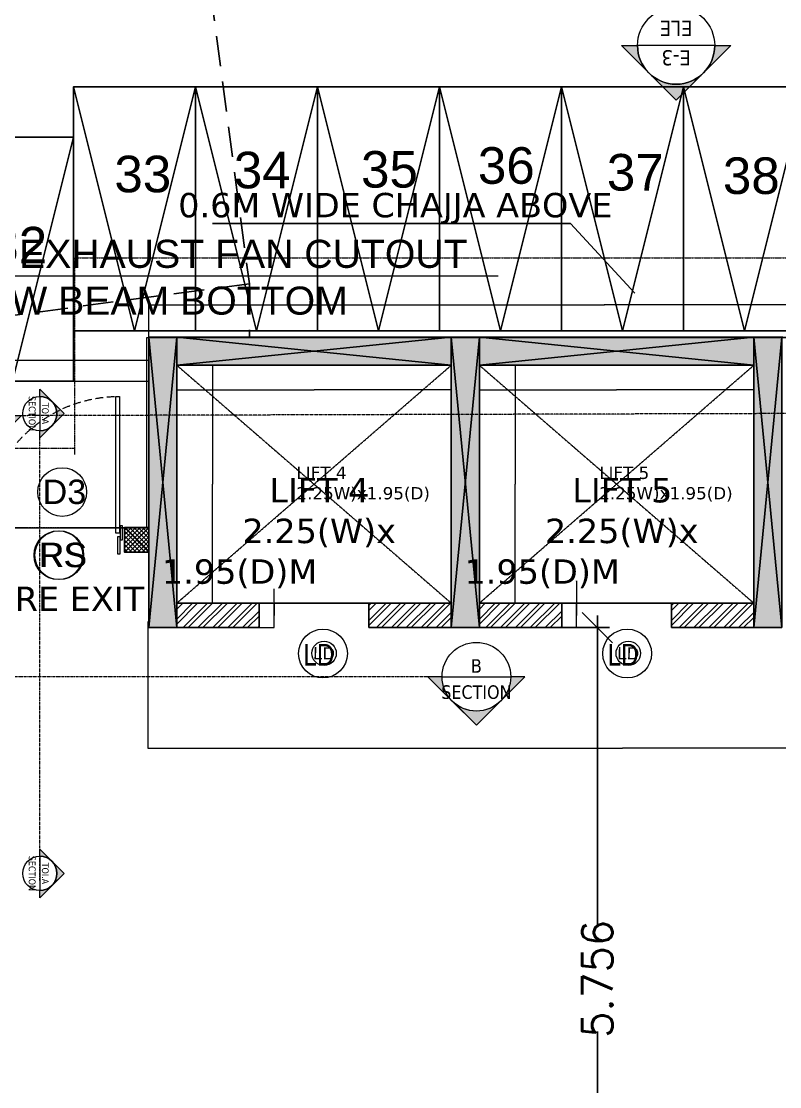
# Model space of a CAD drawing. Header units: inches. Extents: x 6 to 183294, y -48183 to 78918.
# Drawn here: x 131205 to 137422, y 58666 to 67398 of the extents above; entities that cross this region are included whole.
import ezdxf
from ezdxf.enums import TextEntityAlignment as Align

# ---------------------------------------------------------------- set-up
doc = ezdxf.new("R2010")
doc.units = ezdxf.units.IN
doc.header["$MEASUREMENT"] = 0
doc.set_wipeout_variables(frame=1)
doc.header["$PDMODE"] = 35
for name, pattern in [('( Hidden )', [0.375, 0.25, -0.125]), ('DASH', [0.35, 0.25, -0.1]), ('HIDDEN', [0.375, 0.25, -0.125]), ('PHANTOM2', [1.25, 0.625, -0.125, 0.125, -0.125, 0.125, -0.125])]:
    doc.linetypes.add(name, pattern=pattern)
for name, color, linetype, lineweight in [('0 @ 1 (2)', 8, 'Continuous', 0), ('asl comments 12-01-2023', 8, 'Continuous', 0), ('DIM', 8, 'Continuous', 0), ('scooter', 7, 'Continuous', 13), ('SDA_DIM', 8, 'Continuous', 5), ('SDA_DIM DETAILS', 8, 'Continuous', 0), ('SDA_DOOR', 2, 'Continuous', 5), ('SDA_MEP INPUTS', 8, 'Continuous', 0), ('SDA_PLAN', 8, 'Continuous', 0), ('SDA_PROJECTIONS', 8, 'HIDDEN', 0), ('SDA_RCC', 1, 'Continuous', 30), ('SDA_SCHEDULES', 8, 'Continuous', 0), ('SDA_SCHEDULES DETAIL', 8, 'Continuous', 0), ('SDA_SECTION LINE', 8, 'Continuous', 0), ('SDA_SECTION LINE DETAILS', 8, 'Continuous', 0), ('SDA_TEXT_DETAILS', 8, 'Continuous', 0), ('SDA_TEXT_SITE', 8, 'Continuous', 0), ('SDA_WALL', 7, 'Continuous', 30)]:
    doc.layers.add(name, color=color, linetype=linetype, lineweight=lineweight)
doc.layers.add('SDA_TEXT', color=21, linetype='Continuous')
doc.styles.add('AR', font='arial.ttf')
doc.styles.add('arial', font='verdana.ttf')
doc.styles.get("Standard").update_dxf_attribs({"font": 'txt.shx'})
doc.styles.add('Tahoma', font='tahoma.ttf')
doc.styles.add('UNIQUE', font='times.ttf', dxfattribs={"height": 0.16})
doc.dimstyles.new('1-10', dxfattribs={"dimscale": 0.15, "dimtxt": 2.5, "dimasz": 2.5, "dimexe": 1, "dimexo": 0.5, "dimgap": 0.09, "dimtad": 0, "dimdec": 3, "dimzin": 0, "dimdsep": 46, "dimtxsty": 'Standard', "dimblk": 'OBLIQUE', "dimcen": 2.5, "dimdle": 1, "dimadec": 0, "dimazin": 0, "dimtfac": 1, "dimtdec": 3, "dimtofl": 0, "dimtmove": 0, "dimatfit": 3, "dimfxl": 0, "dimtolj": 1, "dimtzin": 0, "dimarcsym": 0})
doc.dimstyles.new('SDA-100', dxfattribs={"dimtxt": 0.2, "dimasz": 0.18, "dimexe": 0.18, "dimexo": 0.0625, "dimgap": 0.015, "dimtad": 0, "dimzin": 0, "dimdsep": 46, "dimtxsty": 'Standard', "dimblk": 'ARCHTICK', "dimcen": 0.09, "dimclrd": 27, "dimclre": 27, "dimclrt": 21, "dimadec": 0, "dimazin": 0, "dimtfac": 1, "dimtofl": 0, "dimtmove": 1, "dimatfit": 3, "dimfxl": 0, "dimtolj": 1, "dimtzin": 0, "dimlwd": -1, "dimlwe": -1, "dimarcsym": 0})
doc.dimstyles.new('SDA-50', dxfattribs={"dimtxt": 0.1, "dimasz": 0.05, "dimexe": 0.09, "dimexo": 0.009, "dimgap": 0, "dimtad": 0, "dimzin": 0, "dimdsep": 46, "dimtxsty": 'Standard', "dimblk": 'ARCHTICK', "dimcen": 0.1, "dimclrd": 27, "dimclre": 27, "dimclrt": 21, "dimadec": 0, "dimazin": 0, "dimtfac": 1, "dimtofl": 0, "dimtmove": 1, "dimatfit": 3, "dimfxl": 0, "dimtolj": 1, "dimtzin": 0, "dimlwd": -1, "dimlwe": -1, "dimarcsym": 0})

# ---------------------------------------------------------------- blocks, each defined once
blk = doc.blocks.new('yryrr')
at = {"lineweight": -3}
blk.add_lwpolyline([(635.3048, -2377.3574), (636.3048, -2377.3574), (636.3048, -2375.3574), (635.3048, -2375.3574)], close=True, dxfattribs=at)
blk = doc.blocks.new('ext basement line')
at = {"layer": 'SDA_RCC', "linetype": '( Hidden )', "lineweight": 25}
for points, elevation in [([(13.6058, -93.054), (13.9734, -95.8297), (5.3982, -96.9653)], -296.328), ([(13.9734, -96.267), (20.5507, -96.2669), (20.5516, -94.8168), (23.1219, -94.8171), (23.1219, -94.1871), (30.0285, -94.1871), (39.0456, -94.1871), (42.7616, -122.7337), (42.7648, -127.7796), (35.8464, -127.7796)], -98.799), ([(13.9734, -95.8297), (13.9734, -96.267)], -296.328)]:
    blk.add_lwpolyline(points, dxfattribs=dict(at, elevation=elevation))
blk = doc.blocks.new('A$C7A2D250A')
at = {"layer": 'SDA_RCC', "extrusion": (0, 0, -1)}
h = blk.add_hatch(color=252, dxfattribs=at)
h.dxf.hatch_style = 1
h.paths.add_polyline_path([(0.5, -0.5), (0.5, 0.5), (-0.5, 0.5), (-0.5, -0.5)])
for p, q in [((-0.5, -0.5), (0.5, 0.5)), ((0.5, -0.5), (-0.5, 0.5)), ((-0.5, -0.5), (-0.5, 0.5)), ((-0.5, 0.5), (0.5, 0.5)), ((0.5, 0.5), (0.5, -0.5)), ((0.5, -0.5), (-0.5, -0.5))]:
    blk.add_line(p, q, dxfattribs=at)
blk = doc.blocks.new('_ArchTick')
at = {"color": 0, "const_width": 0.15}
blk.add_lwpolyline([(-0.5, -0.5), (0.5, 0.5)], dxfattribs=at)
blk = doc.blocks.new('*D818')
at = {"layer": 'Defpoints', "color": 0}
for p in [(133154.8, 62628.4), (133276.8, 62628.4), (133154.8, 62428.4)]:
    blk.add_point(p, dxfattribs=at)
at = {"layer": 'SDA_DIM DETAILS'}
for p, q in [((133275.9, 62747), (133275.9, 62747)), ((133275.9, 62747), (133276.8, 62528.4)), ((133154.8, 62628.4), (133276.9, 62628.4)), ((133276.8, 62428.4), (133276.8, 62628.4)), ((133154.8, 62428.4), (133276.9, 62428.4))]:
    blk.add_line(p, q, dxfattribs=at)
at = {"layer": 'SDA_DIM DETAILS', "xscale": 0.05, "yscale": 0.05, "zscale": 0.05}
for p, rotation in [((133276.8, 62628.4), 90), ((133276.8, 62428.4), 270)]:
    blk.add_blockref('_ArchTick', p, dxfattribs=dict(at, rotation=rotation))
at = {"layer": 'SDA_DIM DETAILS', "insert": (133275.9, 62747.2), "char_height": 0.1, "attachment_point": 5, "rotation": 90}
blk.add_mtext('\\A1;200.00', dxfattribs=at)
blk = doc.blocks.new('*D819')
at = {"layer": 'Defpoints', "color": 0}
for p in [(132479.8, 64578.4), (134729.8, 64578.3), (134729.8, 64377.9)]:
    blk.add_point(p, dxfattribs=at)
at = {"layer": 'SDA_DIM DETAILS'}
for p, q in [((132479.8, 64578.4), (132479.8, 64377.8)), ((134729.8, 64578.3), (134729.8, 64377.8)), ((132479.8, 64377.9), (133604.5, 64377.9)), ((134729.8, 64377.9), (133605.1, 64377.9))]:
    blk.add_line(p, q, dxfattribs=at)
at = {"layer": 'SDA_DIM DETAILS', "xscale": 0.05, "yscale": 0.05, "zscale": 0.05, "rotation": 180}
blk.add_blockref('_ArchTick', (132479.8, 64377.9), dxfattribs=at)
at = {"layer": 'SDA_DIM DETAILS', "xscale": 0.05, "yscale": 0.05, "zscale": 0.05}
blk.add_blockref('_ArchTick', (134729.8, 64377.9), dxfattribs=at)
at = {"layer": 'SDA_DIM DETAILS', "insert": (133604.8, 64377.9), "char_height": 0.1, "attachment_point": 5}
blk.add_mtext('\\A1;2250.00', dxfattribs=at)
blk = doc.blocks.new('*D820')
at = {"layer": 'Defpoints', "color": 0}
for p in [(132479.8, 64578.4), (132773.3, 64578.4), (132479.8, 62628.4)]:
    blk.add_point(p, dxfattribs=at)
at = {"layer": 'SDA_DIM DETAILS'}
for p, q in [((132479.8, 64578.4), (132773.4, 64578.4)), ((132773.3, 64578.4), (132773.3, 63603.6)), ((132773.3, 62628.4), (132773.3, 63603.1)), ((132479.8, 62628.4), (132773.4, 62628.4))]:
    blk.add_line(p, q, dxfattribs=at)
at = {"layer": 'SDA_DIM DETAILS', "xscale": 0.05, "yscale": 0.05, "zscale": 0.05}
for p, rotation in [((132773.3, 64578.4), 90), ((132773.3, 62628.4), 270)]:
    blk.add_blockref('_ArchTick', p, dxfattribs=dict(at, rotation=rotation))
at = {"layer": 'SDA_DIM DETAILS', "insert": (132773.3, 63603.4), "char_height": 0.1, "attachment_point": 5, "rotation": 90}
blk.add_mtext('\\A1;1950.00', dxfattribs=at)
blk = doc.blocks.new('*D821')
at = {"layer": 'Defpoints', "color": 0}
for p in [(135634.8, 62628.4), (135756.8, 62628.4), (135634.8, 62428.4)]:
    blk.add_point(p, dxfattribs=at)
at = {"layer": 'SDA_DIM DETAILS'}
for p, q in [((135755.9, 62810.5), (135755.9, 62810.5)), ((135755.9, 62810.5), (135756.8, 62528.4)), ((135634.8, 62628.4), (135756.9, 62628.4)), ((135756.8, 62428.4), (135756.8, 62628.4)), ((135634.8, 62428.4), (135756.9, 62428.4))]:
    blk.add_line(p, q, dxfattribs=at)
at = {"layer": 'SDA_DIM DETAILS', "xscale": 0.05, "yscale": 0.05, "zscale": 0.05}
for p, rotation in [((135756.8, 62628.4), 90), ((135756.8, 62428.4), 270)]:
    blk.add_blockref('_ArchTick', p, dxfattribs=dict(at, rotation=rotation))
at = {"layer": 'SDA_DIM DETAILS', "insert": (135755.9, 62810.7), "char_height": 0.1, "attachment_point": 5, "rotation": 90}
blk.add_mtext('\\A1;200.00', dxfattribs=at)
blk = doc.blocks.new('*D822')
at = {"layer": 'Defpoints', "color": 0}
for p in [(134959.8, 64578.4), (137209.8, 64578.3), (137209.8, 64377.9)]:
    blk.add_point(p, dxfattribs=at)
at = {"layer": 'SDA_DIM', "color": 27}
for p, q in [((134959.8, 64578.3), (134959.8, 64377.7)), ((137209.8, 64578.2), (137209.8, 64377.7)), ((134959.8, 64377.9), (136084.3, 64377.9)), ((137209.8, 64377.9), (136085.4, 64377.9))]:
    blk.add_line(p, q, dxfattribs=at)
at = {"layer": 'SDA_DIM', "color": 27, "xscale": 0.18, "yscale": 0.18, "zscale": 0.18, "rotation": 180}
blk.add_blockref('_ArchTick', (134959.8, 64377.9), dxfattribs=at)
at = {"layer": 'SDA_DIM', "color": 27, "xscale": 0.18, "yscale": 0.18, "zscale": 0.18}
blk.add_blockref('_ArchTick', (137209.8, 64377.9), dxfattribs=at)
at = {"layer": 'SDA_DIM', "color": 21, "insert": (136084.8, 64377.9), "char_height": 0.2, "attachment_point": 5}
blk.add_mtext('\\A1;2250.00', dxfattribs=at)
blk = doc.blocks.new('*D823')
at = {"layer": 'Defpoints', "color": 0}
for p in [(134959.8, 64578.4), (135253.3, 64578.4), (134959.8, 62628.4)]:
    blk.add_point(p, dxfattribs=at)
at = {"layer": 'SDA_DIM', "color": 27}
for p, q in [((134959.9, 64578.4), (135253.5, 64578.4)), ((135253.3, 64578.4), (135253.3, 63603.9)), ((135253.3, 62628.4), (135253.3, 63602.8)), ((134959.9, 62628.4), (135253.5, 62628.4))]:
    blk.add_line(p, q, dxfattribs=at)
at = {"layer": 'SDA_DIM', "color": 27, "xscale": 0.18, "yscale": 0.18, "zscale": 0.18}
for p, rotation in [((135253.3, 64578.4), 90), ((135253.3, 62628.4), 270)]:
    blk.add_blockref('_ArchTick', p, dxfattribs=dict(at, rotation=rotation))
at = {"layer": 'SDA_DIM', "color": 21, "insert": (135253.3, 63603.4), "char_height": 0.2, "attachment_point": 5, "rotation": 90}
blk.add_mtext('\\A1;1950.00', dxfattribs=at)
blk = doc.blocks.new('*U294')
at = {"linetype": 'Continuous', "lineweight": 0}
for points in [[(0, 0.025), (0.035, 0.025), (0.035, 0.01), (0.055, 0.01), (0.055, 0.15), (0.035, 0.15), (0.035, 0.24), (0.015, 0.24), (0.015, 0.225), (0, 0.225)], [(1.2, 0.025), (1.165, 0.025), (1.165, 0.01), (1.145, 0.01), (1.145, 0.15), (1.165, 0.15), (1.165, 0.24), (1.185, 0.24), (1.185, 0.225), (1.2, 0.225)]]:
    blk.add_wipeout(points, dxfattribs=at).dxf.layer = 'SDA_DOOR'
at = {"layer": 'SDA_DOOR', "color": 7, "linetype": 'Continuous', "lineweight": 30}
for p, q in [((0, 0.225), (0, 0.025)), ((1.2, 0.225), (1.2, 0.025))]:
    blk.add_line(p, q, dxfattribs=at)
at = {"layer": 'SDA_DOOR', "linetype": 'Continuous'}
for points in [[(0.07, 1.3), (0.04, 1.3), (0.04, 0.18), (0.07, 0.18)], [(0.07, 1.3), (0.04, 1.3), (0.04, 0.18), (0.07, 0.18)], [(0.015, 0.125), (0.015, 0.24), (0.035, 0.24), (0.035, 0.125)], [(1.185, 0.125), (1.185, 0.24), (1.165, 0.24), (1.165, 0.125)], [(0.035, 0.01), (0.035, 0.15), (0.055, 0.15), (0.055, 0.01)], [(1.165, 0.01), (1.165, 0.15), (1.145, 0.15), (1.145, 0.01)]]:
    blk.add_lwpolyline(points, close=True, dxfattribs=at)
at = {"layer": 'SDA_DOOR', "linetype": '( Hidden )', "ltscale": 0.25}
blk.add_arc((0.04, 0.18), 1.1204, 358.46566, 88.46566, dxfattribs=at)
blk.add_arc((0.04, 0.18), 1.1204, 358.46566, 88.46566, dxfattribs=at)
blk = doc.blocks.new('*U215')
blk.add_circle((0.2, 0.2), 0.2)
at = {"style": 'AR'}
blk.add_attdef('DOOR', (0.0399, 0.102), '', height=0.2, dxfattribs=at)
blk = doc.blocks.new('*U216')
blk.add_circle((0.2, 0.2), 0.2)
at = {"style": 'AR'}
blk.add_attdef('DOOR', (0.0399, 0.102), '', height=0.2, dxfattribs=at)
blk = doc.blocks.new('*U217')
blk.add_circle((0.2, 0.2), 0.2)
at = {"style": 'AR'}
blk.add_attdef('DOOR', (0.0399, 0.102), '', height=0.2, dxfattribs=at)
blk = doc.blocks.new('*U218')
blk.add_circle((0.2, 0.2), 0.2)
at = {"style": 'AR'}
blk.add_attdef('DOOR', (0.0399, 0.102), '', height=0.2, dxfattribs=at)
blk = doc.blocks.new('*U155')
blk.add_circle((0.2, 0.2), 0.2)
at = {"style": 'AR'}
blk.add_attdef('DOOR', text='', height=0.2, dxfattribs=at).set_placement((0.2, 0.2), align=Align.MIDDLE_CENTER)
blk = doc.blocks.new('*D663')
at = {"layer": 'Defpoints', "color": 0}
for p in [(132243.1, 62478.3), (140023.5, 62478.1), (140023.5, 61440.7)]:
    blk.add_point(p, dxfattribs=at)
at = {"layer": 'SDA_DIM', "color": 27}
for p, q in [((132243.1, 62478.2), (132243.1, 61440.5)), ((140023.5, 62478.1), (140023.5, 61440.5)), ((132243.1, 61440.7), (136132.7, 61440.7)), ((140023.5, 61440.7), (136133.9, 61440.7))]:
    blk.add_line(p, q, dxfattribs=at)
at = {"layer": 'SDA_DIM', "color": 27, "xscale": 0.18, "yscale": 0.18, "zscale": 0.18, "rotation": 180}
blk.add_blockref('_ArchTick', (132243.1, 61440.7), dxfattribs=at)
at = {"layer": 'SDA_DIM', "color": 27, "xscale": 0.18, "yscale": 0.18, "zscale": 0.18}
blk.add_blockref('_ArchTick', (140023.5, 61440.7), dxfattribs=at)
at = {"layer": 'SDA_DIM', "color": 21, "insert": (136133.3, 61440.7), "char_height": 0.2, "attachment_point": 5}
blk.add_mtext('\\A1;7780.32', dxfattribs=at)
blk = doc.blocks.new('*D758')
at = {"layer": 'Defpoints', "color": 0}
for p in [(132249.8, 64618.2), (125393.1, 64448.2), (132249.8, 64498.3)]:
    blk.add_point(p, dxfattribs=at)
at = {"layer": 'SDA_DIM', "color": 27}
for p, q in [((125393.1, 64448.3), (125393.1, 64618.4)), ((125393.1, 64618.2), (128820.9, 64618.2)), ((132249.8, 64618.2), (128822.1, 64618.2)), ((132249.8, 64498.3), (132249.8, 64618.4))]:
    blk.add_line(p, q, dxfattribs=at)
at = {"layer": 'SDA_DIM', "color": 27, "xscale": 0.18, "yscale": 0.18, "zscale": 0.18, "rotation": 180}
blk.add_blockref('_ArchTick', (125393.1, 64618.2), dxfattribs=at)
at = {"layer": 'SDA_DIM', "color": 27, "xscale": 0.18, "yscale": 0.18, "zscale": 0.18}
blk.add_blockref('_ArchTick', (132249.8, 64618.2), dxfattribs=at)
at = {"layer": 'SDA_DIM', "color": 21, "insert": (128821.5, 64618.2), "char_height": 0.2, "attachment_point": 5}
blk.add_mtext('\\A1;6856.67', dxfattribs=at)
blk = doc.blocks.new('*D760')
at = {"layer": 'Defpoints', "color": 0}
for p in [(139719.9, 65073), (132249.8, 64808.4), (139719.9, 64858.6)]:
    blk.add_point(p, dxfattribs=at)
at = {"layer": 'SDA_DIM', "color": 27}
for p, q in [((132249.8, 64808.4), (132249.8, 65073.2)), ((132249.8, 65073), (135984.3, 65073)), ((139719.9, 65073), (135985.4, 65073)), ((139719.9, 64858.7), (139719.9, 65073.2))]:
    blk.add_line(p, q, dxfattribs=at)
at = {"layer": 'SDA_DIM', "color": 27, "xscale": 0.18, "yscale": 0.18, "zscale": 0.18, "rotation": 180}
blk.add_blockref('_ArchTick', (132249.8, 65073), dxfattribs=at)
at = {"layer": 'SDA_DIM', "color": 27, "xscale": 0.18, "yscale": 0.18, "zscale": 0.18}
blk.add_blockref('_ArchTick', (139719.9, 65073), dxfattribs=at)
at = {"layer": 'SDA_DIM', "color": 21, "insert": (135984.8, 65073), "char_height": 0.2, "attachment_point": 5}
blk.add_mtext('\\A1;7470.07', dxfattribs=at)
blk = doc.blocks.new('*U486')
blk.add_hatch(color=256).paths.add_polyline_path([(-8.98, 0), (-4.49, -4.49), (0, -8.98), (4.49, -4.49), (8.98, 0), (6.35, 0, -0.198912), (4.49, -4.49, -0.414214), (-4.49, -4.49, -0.198912), (-6.35, 0)])
blk.add_line((-6.35, 0), (6.35, 0))
for points in [[(-6.35, 0), (-8.98, 0), (0, -8.98), (8.98, 0), (6.35, 0, -1)], [(4.49, -4.49, -0.414214), (-4.49, -4.49), (0, -8.98), (4.49, -4.49)]]:
    blk.add_lwpolyline(points, format="xyb", close=True)
blk.add_circle((0, 0), 6.35)
at = {"style": 'Tahoma', "flags": 8}
blk.add_attdef('VIEWNUMBER', text='', height=2.5, dxfattribs=at).set_placement((0, 0), align=Align.BOTTOM_CENTER)
blk.add_attdef('SHEETNUMBER', text='', height=2.5, dxfattribs=at).set_placement((0, -1.59), align=Align.TOP_CENTER)
blk = doc.blocks.new('*U157')
blk.add_hatch(color=256).paths.add_polyline_path([(-8.98, 0), (-6.35, 0, -0.198912), (-4.49, 4.49, -0.414214), (4.49, 4.49, -0.198912), (6.35, 0), (8.98, 0), (4.49, 4.49), (0, 8.98), (-4.49, 4.49)])
blk.add_line((-6.35, 0), (6.35, 0))
for points in [[(-6.35, 0), (-8.98, 0), (0, 8.98), (8.98, 0), (6.35, 0, 1)], [(4.49, 4.49, 0.414214), (-4.49, 4.49), (0, 8.98), (4.49, 4.49)]]:
    blk.add_lwpolyline(points, format="xyb", close=True)
blk.add_circle((0, 0), 6.35)
at = {"style": 'Tahoma', "flags": 8}
blk.add_attdef('VIEWNUMBER', text='', height=2.5, dxfattribs=at).set_placement((0, 0), align=Align.BOTTOM_CENTER)
blk.add_attdef('SHEETNUMBER', text='', height=2.5, dxfattribs=at).set_placement((0, -1.59), align=Align.TOP_CENTER)
blk = doc.blocks.new('A$C7A0A1DC5')
blk.add_wipeout([(0, 1), (1, 1), (1, 0), (0, 0)]).dxf.layer = 'SDA_RCC'
at = {"layer": 'SDA_RCC', "lineweight": 5}
h = blk.add_hatch(dxfattribs=at)
h.set_pattern_fill('ANSI37', color=252, scale=0.04, style=0)
h.set_pattern_definition([(45, (0, 0), (-0.089803, 0.089803), []), (135, (0, 0), (-0.089803, -0.089803), [])])
h.paths.add_polyline_path([(0, 1), (1, 1), (1, 0), (0, 0)])
at = {"layer": 'SDA_RCC'}
for p, q in [((0, 1), (1, 0)), ((1, 1), (0, 0))]:
    blk.add_line(p, q, dxfattribs=at)
blk.add_lwpolyline([(0, 1), (1, 1), (1, 0), (0, 0)], close=True, dxfattribs=at)
blk = doc.blocks.new('_Oblique')
at = {"color": 0, "linetype": 'ByBlock', "lineweight": -2}
blk.add_line((-0.5, -0.5), (0.5, 0.5), dxfattribs=at)
blk = doc.blocks.new('*D525')
at = {"layer": 'Defpoints', "color": 0, "transparency": 16777216}
for p in [(-12.681, 5.629, -296.397), (-12.2624, 5.629), (-12.7987, -0.1273)]:
    blk.add_point(p, dxfattribs=at)
at = {"layer": 'DIM', "color": 0, "lineweight": -2, "transparency": 16777216}
for p, q in [((-12.2624, 5.729), (-12.2624, 3.1816)), ((-12.631, 5.629), (-12.1624, 5.629)), ((-12.2624, -0.2273), (-12.2624, 2.3201)), ((-12.7487, -0.1273), (-12.1624, -0.1273))]:
    blk.add_line(p, q, dxfattribs=at)
at = {"layer": 'DIM', "color": 0, "lineweight": -2, "transparency": 16777216, "xscale": 0.25, "yscale": 0.25, "zscale": 0.25}
for p, rotation in [((-12.2624, 5.629), 90), ((-12.2624, -0.1273), 270)]:
    blk.add_blockref('_Oblique', p, dxfattribs=dict(at, rotation=rotation))
at = {"layer": 'DIM', "color": 0, "lineweight": -3, "transparency": 16777216, "insert": (-12.2624, 2.7508), "char_height": 0.25, "attachment_point": 5, "rotation": 90}
blk.add_mtext('\\A1;5.756', dxfattribs=at)
blk = doc.blocks.new('gr cat')
at = {"layer": 'DIM', "lineweight": -3}
dim = blk.add_linear_dim(base=(-12.2624, 5.629, 197.598), p1=(-12.7987, -0.1273, 197.598), p2=(-12.681, 5.629, -98.799), angle=90, dimstyle='1-10', override={"dimscale": 0.1}, dxfattribs=at)
dim.commit()
dim.dimension.update_dxf_attribs({"geometry": '*D525', "text_midpoint": (-12.2624, 2.7508, 197.598)})

msp = doc.modelspace()

# ---------------------------------------------------------------- hatches: boundary and pattern name
at = {"layer": 'SDA_RCC', "lineweight": 0}
h = msp.add_hatch(dxfattribs=at)
h.set_pattern_fill('ANSI32', color=8, scale=230)
h.set_pattern_definition([(45, (129259.91, 42445.93), (-60.98796, 60.98796), []), (45, (129300.57, 42445.93), (-60.98796, 60.98796), [])])
h.paths.add_polyline_path([(134729.815, 62428.365), (134729.815, 62628.365), (134054.815, 62628.365), (134054.815, 62428.365)])
h.paths.add_polyline_path([(133154.815, 62428.365), (133154.815, 62628.365), (132479.815, 62628.365), (132479.815, 62428.365)])
h = msp.add_hatch(dxfattribs=at)
h.set_pattern_fill('ANSI32', color=8, scale=230)
h.set_pattern_definition([(45, (131739.91, 42445.93), (-60.98796, 60.98796), []), (45, (131780.57, 42445.93), (-60.98796, 60.98796), [])])
h.paths.add_polyline_path([(137209.815, 62428.365), (137209.815, 62628.365), (136534.815, 62628.365), (136534.815, 62428.365)])
h.paths.add_polyline_path([(135634.815, 62428.365), (135634.815, 62628.365), (134959.815, 62628.365), (134959.815, 62428.365)])

# ---------------------------------------------------------------- linework, layer by layer
at = {"layer": 'asl comments 12-01-2023', "elevation": -197133.873}
msp.add_lwpolyline([(119377.67, 63247.632), (132232.862, 63247.636), (132232.862, 64807.636), (139711.2, 64807.636), (139711.2, 66208.336), (142228.703, 66208.324), (142228.712, 68307.636), (149143.243, 68307.636), (149143.243, 66887.636), (155075.207, 66887.635), (159065.823, 36589.341), (122898.097, 36589.339), (119377.67, 63247.632)], dxfattribs=at)
at = {"layer": 'scooter', "lineweight": -3, "elevation": -197133.873}
for points in [[(131632.013, 66860.238), (132132.013, 64860.238), (132632.013, 66860.238)], [(132632.013, 66860.238), (133132.013, 64860.238), (133632.013, 66860.238)], [(133632.013, 66860.238), (134132.013, 64860.238), (134632.013, 66860.238)], [(134632.013, 66860.238), (135132.013, 64860.238), (135632.013, 66860.238)], [(135632.013, 66860.238), (136132.013, 64860.238), (136632.013, 66860.238)], [(136632.013, 66860.238), (137132.013, 64860.238), (137632.013, 66860.238)], [(130632.013, 66447.778), (131132.013, 64447.778), (131632.013, 66447.778)]]:
    msp.add_lwpolyline(points, dxfattribs=at)
at = {"layer": 'SDA_PLAN', "elevation": -197133.873}
msp.add_lwpolyline([(124793.141, 64448.229), (124793.141, 64448.229), (132249.73, 64448.229)], dxfattribs=at)
at = {"layer": 'SDA_RCC', "linetype": '( Hidden )', "lineweight": 9}
for p, q in [((134729.815, 62628.365, -394731.873), (132479.815, 64578.365, -394731.873)), ((134729.815, 64578.303, -394731.873), (132479.815, 62628.365, -394731.873)), ((137209.815, 62628.365, -394731.873), (134959.815, 64578.365, -394731.873)), ((137209.815, 64578.303, -394731.873), (134959.815, 62628.365, -394731.873))]:
    msp.add_line(p, q, dxfattribs=at)
at = {"layer": 'SDA_RCC', "color": 7}
for p, q in [((132479.815, 62628.365, -394731.873), (133154.815, 62628.365, -394731.873)), ((133154.815, 62628.365, -394731.873), (133154.815, 62428.365, -394731.873)), ((134054.815, 62628.365, -394731.873), (134729.815, 62628.365, -394731.873)), ((134054.815, 62628.365, -394731.873), (134054.815, 62428.365, -394731.873)), ((134959.815, 62628.365, -394731.873), (135634.815, 62628.365, -394731.873)), ((135634.815, 62628.365, -394731.873), (135634.815, 62428.365, -394731.873)), ((136534.815, 62628.365, -394731.873), (137209.815, 62628.365, -394731.873)), ((136534.815, 62628.365, -394731.873), (136534.815, 62428.365, -394731.873)), ((132479.815, 62428.365, -394731.873), (133154.815, 62428.365, -394731.873)), ((134054.815, 62428.365, -394731.873), (134729.815, 62428.365, -394731.873)), ((134959.815, 62428.365, -394731.873), (135634.815, 62428.365, -394731.873)), ((136534.815, 62428.365, -394731.873), (137209.815, 62428.365, -394731.873))]:
    msp.add_line(p, q, dxfattribs=at)
at = {"layer": 'SDA_RCC', "color": 2, "lineweight": -3}
for p, q in [((133154.815, 62628.365, -394731.873), (134054.815, 62628.365, -394731.873)), ((135634.815, 62628.365, -394731.873), (136534.815, 62628.365, -394731.873))]:
    msp.add_line(p, q, dxfattribs=at)
at = {"layer": 'SDA_SCHEDULES DETAIL'}
for centre in [(133686.978, 62217.939, -295932.873), (136180.429, 62217.939, -295932.873)]:
    msp.add_circle(centre, 100, dxfattribs=at)
at = {"layer": 'SDA_SECTION LINE', "linetype": 'PHANTOM2'}
msp.add_line((134537.855, 62025.854, -197133.873), (115928.104, 62025.854, -197133.873), dxfattribs=at)

# ---------------------------------------------------------------- block references
at = {"color": 2, "xscale": 1000, "yscale": 1000, "zscale": 1000}
msp.add_blockref('gr cat', (148189.581, 56799.358, -295932.873), dxfattribs=at)
at = {"layer": '0 @ 1 (2)'}
ref = msp.add_blockref('*U157', (136572.808, 67198.703, -98334.873), dxfattribs=dict(at, xscale=49.8277559055042, yscale=49.8277559055042, zscale=49.8277559055042, rotation=179.9784339183782))
ref.add_attrib('VIEWNUMBER', 'E-3', dxfattribs={"layer": '0', "height": 124.5694, "rotation": 179.9784339, "style": 'Tahoma'}).set_placement((136572.808, 67198.703, -98334.873), align=Align.BOTTOM_CENTER)
ref.add_attrib('SHEETNUMBER', 'ELE', dxfattribs={"layer": '0', "height": 124.5694, "rotation": 179.9784339, "style": 'Tahoma'}).set_placement((136572.838, 67277.804, -98334.873), align=Align.TOP_CENTER)
at = {"layer": '0 @ 1 (2)', "linetype": 'PHANTOM2'}
ref = msp.add_blockref('*U486', (134935.603, 62025.854, -197133.873), dxfattribs=dict(at, xscale=44.2913385826704, yscale=44.2913385826704, zscale=44.2913385826704))
ref.add_attrib('VIEWNUMBER', 'B', dxfattribs={"layer": '0', "height": 110.728, "style": 'Tahoma'}).set_placement((134935.603, 62025.854, -197133.873), align=Align.BOTTOM_CENTER)
ref.add_attrib('SHEETNUMBER', 'SECTION', dxfattribs={"layer": '0', "height": 110.7283, "style": 'Tahoma'}).set_placement((134935.603, 61955.542, -197133.873), align=Align.TOP_CENTER)
ref = msp.add_blockref('*U157', (131357.195, 60413.915, 198062.127), dxfattribs=dict(at, xscale=22.1456692913352, yscale=22.1456692913352, zscale=22.1456692913352, rotation=270))
ref.add_attrib('VIEWNUMBER', 'TOI.A', dxfattribs={"layer": '0', "height": 55.3642, "rotation": 270, "style": 'Tahoma'}).set_placement((131357.195, 60413.915, 198062.127), align=Align.BOTTOM_CENTER)
ref.add_attrib('SHEETNUMBER', 'SECTION', dxfattribs={"layer": '0', "height": 55.3642, "rotation": 270, "style": 'Tahoma'}).set_placement((131322.039, 60413.915, 198062.127), align=Align.TOP_CENTER)
at = {"layer": 'scooter', "lineweight": -3, "xscale": 1000, "yscale": 1000, "zscale": 1000}
for p in [(-503672.779, 2442217.61, -197133.873), (-502672.779, 2442217.61, -197133.873), (-501672.779, 2442217.61, -197133.873), (-500672.779, 2442217.61, -197133.873), (-499672.779, 2442217.61, -197133.873), (-498672.779, 2442217.61, -197133.873), (-504672.779, 2441805.15, -197133.873)]:
    msp.add_blockref('yryrr', p, dxfattribs=at)
at = {"layer": 'SDA_RCC', "linetype": '( Hidden )', "xscale": 1000, "yscale": 1000, "zscale": 1000}
msp.add_blockref('ext basement line', (119101.378, 161074.759, -295932.873), dxfattribs=at)
at = {"layer": 'SDA_RCC', "zscale": 1000}
for p, xscale, yscale in [((132364.815, 63618.365, -394731.873), 230, 2379.999999999999), ((133604.815, 64693.365, -394731.873), 2250, 230), ((134844.815, 63618.365, -394731.873), 230, 2379.999999999999), ((136084.815, 64693.365, -394731.873), 2250, 230), ((137324.815, 63618.365, -394731.873), 230, 2379.999999999999)]:
    msp.add_blockref('A$C7A2D250A', p, dxfattribs=dict(at, xscale=xscale, yscale=yscale))
at = {"layer": 'SDA_SCHEDULES'}
ref = msp.add_blockref('*U155', (133478.106, 62015.994, -295932.873), dxfattribs=dict(at, xscale=1000, yscale=1000, zscale=1000))
ref.add_attrib('DOOR', 'LD', (133518.023, 62118.023, -295932.873), dxfattribs={"layer": '0', "height": 177.2491, "style": 'AR', "width": 0.8})
ref = msp.add_blockref('*U155', (135971.558, 62015.994, -295932.873), dxfattribs=dict(at, xscale=1000, yscale=1000, zscale=1000))
ref.add_attrib('DOOR', 'LD', (136011.475, 62118.023, -295932.873), dxfattribs={"layer": '0', "height": 177.2491, "style": 'AR', "width": 0.8})

# ---------------------------------------------------------------- texts
at = {"layer": 'SDA_MEP INPUTS', "lineweight": 0, "insert": (132069.59, 65607.134, 99217.475), "char_height": 230, "width": 5580.0621, "attachment_point": 2, "style": 'UNIQUE'}
msp.add_mtext('{\\fArial|b0|i0|c0|p34;300X300MM EXHAUST FAN CUTOUT BELOW BEAM BOTTOM}', dxfattribs=at)
at = {"layer": 'SDA_SCHEDULES DETAIL', "style": 'AR'}
for p in [(133686.978, 62217.939, -295932.873), (136180.429, 62217.939, -295932.873)]:
    msp.add_attdef('LD', text='', height=100, rotation=358.975642, dxfattribs=at).set_placement(p, align=Align.MIDDLE_CENTER)
at = {"layer": 'SDA_TEXT', "insert": (136050.579, 65991.39, -98334.873), "char_height": 200, "width": 3808.21855, "attachment_point": 3, "rotation": 0.0001837, "style": 'arial'}
msp.add_mtext('\\pt3;0.6M WIDE CHAJJA ABOVE', dxfattribs=at)
at = {"layer": 'SDA_TEXT', "char_height": 200, "attachment_point": 1, "style": 'arial'}
for s, insert, width in [('\\pi880.08949;LIFT 4\\P\\pi659.47162;2.25(W)x \\pi659.47162;1.95(D)M', (132358.052, 63654.848, -295932.873), 2641.84452), ('\\pi883.17881;LIFT 5\\P\\pi659.47162;2.25(W)x \\pi659.47162;1.95(D)M', (134838.052, 63654.848, -295932.873), 2641.84452), ('\\pt11;FIRE EXIT', (130912.501, 62764.758, -197133.873), 1439.62777)]:
    msp.add_mtext(s, dxfattribs=dict(at, insert=insert, width=width))
at = {"layer": 'SDA_TEXT_DETAILS', "char_height": 100, "width": 669.21153, "attachment_point": 1, "style": 'arial'}
for s, insert in [('\\pi114.18938;LIFT 4\\P2.25W)x1.95(D)', (133346.588, 63746.888, -295932.873)), ('\\pi115.73404;LIFT 5\\P2.25W)x1.95(D)', (135826.588, 63746.888, -295932.873))]:
    msp.add_mtext(s, dxfattribs=dict(at, insert=insert))
at = {"layer": 'SDA_TEXT_SITE', "char_height": 300, "width": 5712.58518, "attachment_point": 1, "style": 'AR'}
for s, insert in [('36', (134947.716, 66366.148, -197133.873)), ('33', (131968.184, 66296.397, -197133.873)), ('34', (132947.091, 66328.935, -197133.873)), ('35', (133990.072, 66334.695, -197133.873)), ('37', (136004.964, 66310.562, -197133.873)), ('38', (136955.838, 66282.629, -197133.873)), ('32', (130951.367, 65713.129, -197133.873))]:
    msp.add_mtext(s, dxfattribs=dict(at, insert=insert))

# ---------------------------------------------------------------- dimensions: what is measured, and where the dimension line sits
at = {"layer": 'SDA_DIM'}
for base, p1, p2, picture, middle in [((139719.882, 65073.014, -98334.873), (132249.815, 64808.365, -394731.873), (139719.882, 64858.646, -197133.873), '*D760', (135984.848, 65073.014, -98334.873)), ((132249.815, 64618.194, -98334.873), (125393.141, 64448.229, -295932.873), (132249.815, 64498.263, -394731.873), '*D758', (128821.478, 64618.194, -98334.873)), ((137209.815, 64377.881, -394731.873), (134959.815, 64578.365, -394731.873), (137209.815, 64578.303, -394731.873), '*D822', (136084.815, 64377.881, -394731.873)), ((140023.463, 61440.686, -98334.873), (132243.141, 62478.263, -197133.873), (140023.463, 62478.116, -295932.873), '*D663', (136133.302, 61440.686, -98334.873))]:
    dim = msp.add_linear_dim(base=base, p1=p1, p2=p2, dimstyle='SDA-100', dxfattribs=at)
    dim.commit()
    dim.dimension.update_dxf_attribs({"geometry": picture, "text_midpoint": middle})
dim = msp.add_linear_dim(base=(135253.293, 64578.365, -394731.873), p1=(134959.815, 62628.365, -394731.873), p2=(134959.815, 64578.365, -394731.873), angle=90, dimstyle='SDA-100', dxfattribs=at)
dim.commit()
dim.dimension.update_dxf_attribs({"geometry": '*D823', "text_midpoint": (135253.293, 63603.365, -394731.873)})
at = {"layer": 'SDA_DIM DETAILS'}
dim = msp.add_linear_dim(base=(134729.815, 64377.881, -394731.873), p1=(132479.815, 64578.365, -394731.873), p2=(134729.815, 64578.303, -394731.873), dimstyle='SDA-50', override={"dimclrd": 256, "dimclre": 256, "dimclrt": 256, "dimtfillclr": 256}, dxfattribs=at)
dim.commit()
dim.dimension.update_dxf_attribs({"geometry": '*D819', "text_midpoint": (133604.815, 64377.881, -394731.873)})
dim = msp.add_linear_dim(base=(132773.293, 64578.365, -394731.873), p1=(132479.815, 62628.365, -394731.873), p2=(132479.815, 64578.365, -394731.873), angle=90, dimstyle='SDA-50', override={"dimclrd": 256, "dimclre": 256, "dimclrt": 256, "dimtfillclr": 256}, dxfattribs=at)
dim.commit()
dim.dimension.update_dxf_attribs({"geometry": '*D820', "text_midpoint": (132773.293, 63603.365, -394731.873)})
for base, p1, p2, picture, middle in [((135756.778, 62628.365, -394731.873), (135634.815, 62428.365, -394731.873), (135634.815, 62628.365, -394731.873), '*D821', (135755.948, 62810.487, -394731.873)), ((133276.778, 62628.365, -394731.873), (133154.815, 62428.365, -394731.873), (133154.815, 62628.365, -394731.873), '*D818', (133275.948, 62746.993, -394731.873))]:
    dim = msp.add_linear_dim(base=base, p1=p1, p2=p2, angle=90, dimstyle='SDA-50', override={"dimclrd": 256, "dimclre": 256, "dimclrt": 256, "dimtfillclr": 256}, dxfattribs=at)
    dim.commit()
    dim.dimension.update_dxf_attribs({"geometry": picture, "text_midpoint": middle, "dimtype": 160})

# ---------------------------------------------------------------- leaders
at = {"layer": 'SDA_MEP INPUTS', "lineweight": 0}
msp.add_leader([(142214.136, 66258.263, -197133.873), (141468.928, 68275.947, -197133.873), (135333.856, 68275.947, -197133.873)], dimstyle='SDA-50', override={"dimscale": 1, "dimtxt": 0.1, "dimasz": 0.05, "dimgap": 0, "dimtad": 0, "dimzin": 1, "dimtxsty": 'Standard', "dimclrd": 256, "dimlwd": 65535}, dxfattribs=at)
at = {"layer": 'SDA_TEXT'}
msp.add_leader([(136234.592, 65170.42, -98334.873), (135706.566, 65740.247, -98334.873), (132771.642, 65740.247, -98334.873)], dimstyle='SDA-100', override={"dimgap": 0.09, "dimtad": 0}, dxfattribs=at)

# ---------------------------------------------------------------- next in the draw order: block references
at = {"layer": 'SDA_DOOR', "xscale": -1000, "yscale": 1000, "zscale": 1000}
msp.add_blockref('*U294', (132049.815, 63023.115, -394731.873), dxfattribs=at)

# ---------------------------------------------------------------- next in the draw order: linework, layer by layer
at = {"layer": 'SDA_PROJECTIONS', "linetype": 'DASH', "elevation": -197133.873}
for points in [[(131643.141, 63848.229), (131643.141, 63848.229), (131643.141, 65458.263), (142448.821, 65458.263)], [(121964.48, 39204.664), (118703.505, 63898.263), (131643.141, 63898.263)]]:
    msp.add_lwpolyline(points, dxfattribs=at)
at = {"layer": 'SDA_SECTION LINE', "linetype": 'PHANTOM2'}
msp.add_line((149426.116, 64215.587, -98334.873), (131205.276, 64165.552, -197133.873), dxfattribs=at)
at = {"layer": 'SDA_SECTION LINE DETAILS', "linetype": 'PHANTOM2'}
msp.add_line((131357.195, 60357.132, 198062.127), (131357.195, 63983.928, 198062.127), dxfattribs=at)

# ---------------------------------------------------------------- next in the draw order: block references
at = {"layer": '0 @ 1 (2)', "linetype": 'PHANTOM2'}
ref = msp.add_blockref('*U486', (130807.528, 64165.552, -197133.873), dxfattribs=dict(at, xscale=44.2913385826704, yscale=44.2913385826704, zscale=44.2913385826704))
ref.add_attrib('VIEWNUMBER', 'C', dxfattribs={"layer": '0', "height": 110.728, "style": 'Tahoma'}).set_placement((130807.528, 64165.552, -197133.873), align=Align.BOTTOM_CENTER)
ref.add_attrib('SHEETNUMBER', 'SECTION', dxfattribs={"layer": '0', "height": 110.7283, "style": 'Tahoma'}).set_placement((130807.528, 64095.24, -197133.873), align=Align.TOP_CENTER)
ref = msp.add_blockref('*U157', (131357.195, 64182.802, 198062.127), dxfattribs=dict(at, xscale=22.1456692913352, yscale=22.1456692913352, zscale=22.1456692913352, rotation=270))
ref.add_attrib('VIEWNUMBER', 'TOI.A', dxfattribs={"layer": '0', "height": 55.3642, "rotation": 270, "style": 'Tahoma'}).set_placement((131357.195, 64182.802, 198062.127), align=Align.BOTTOM_CENTER)
ref.add_attrib('SHEETNUMBER', 'SECTION', dxfattribs={"layer": '0', "height": 55.3642, "rotation": 270, "style": 'Tahoma'}).set_placement((131322.039, 64182.802, 198062.127), align=Align.TOP_CENTER)
at = {"layer": 'SDA_SCHEDULES', "xscale": 1000, "yscale": 1000, "zscale": 1000}
for name, p, values in [('*U215', (131340.292, 63339.503, -394731.873), {'DOOR': 'D3'}), ('*U217', (131340.292, 63339.503, -394731.873), {'DOOR': 'D3'}), ('*U216', (131309.448, 62822.032, -197133.873), {'DOOR': 'RS'}), ('*U218', (131316.235, 62822.032, -394731.873), {'DOOR': 'RS'})]:
    msp.add_blockref(name, p, dxfattribs=at).add_auto_attribs(values)

# ---------------------------------------------------------------- next in the draw order: leaders
at = {"layer": 'SDA_MEP INPUTS', "lineweight": 0}
msp.add_leader([(128400.897, 63273.229, 464.127), (130100.622, 65310.651, 464.127), (135114.999, 65310.651, 464.127)], dimstyle='SDA-50', override={"dimgap": 0, "dimtad": 0, "dimzin": 1, "dimclrd": 256}, dxfattribs=at)

# ---------------------------------------------------------------- next in the draw order: block references
at = {"layer": 'SDA_RCC', "xscale": 200, "yscale": 200, "zscale": 1000}
msp.add_blockref('A$C7A0A1DC5', (132049.815, 63048.115, -394731.873), dxfattribs=at)

# ---------------------------------------------------------------- next in the draw order: linework, layer by layer
at = {"layer": 'SDA_WALL', "linetype": '( Hidden )', "elevation": -394731.873}
msp.add_lwpolyline([(120028.952, 58419.363), (119386.866, 63247.672), (132243.222, 63247.646), (132249.81, 63247.673), (132249.81, 63297.653), (132249.81, 64807.81), (139717.95, 64807.667), (139719.833, 66208.14), (142245.652, 66208.228), (142245.661, 68307.67), (149160.277, 68307.617), (149160.192, 66887.67), (155080.87, 66888.223), (155606.998, 62943.05), (155872.168, 60929.774), (159078.068, 36589.358), (157887.213, 36589.358), (145666.335, 36589.358), (122915.06, 36589.358), (122559.396, 39282.606), (120028.952, 58419.363)], dxfattribs=at)

doc.saveas('drawing.dxf')
